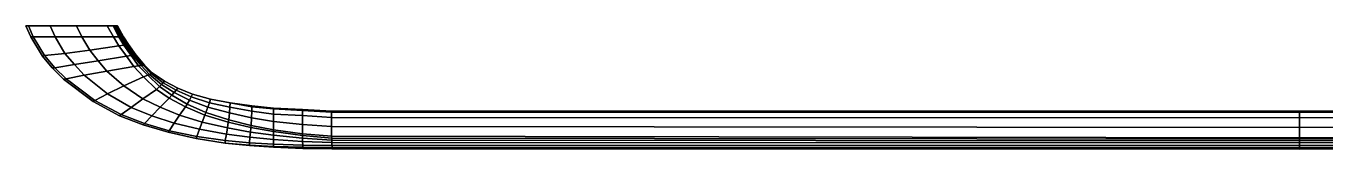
# Model space of a CAD drawing. Extents: x -286 to 286, y -28 to 0.
# Drawn here: x -285.5 to 6, y -27.6 to 0 of the extents above; entities that cross this region are included whole.
import ezdxf

# ---------------------------------------------------------------- set-up
doc = ezdxf.new("R2010")
doc.units = 0
doc.layers.add('METAL', color=5, linetype='CONTINUOUS')

msp = doc.modelspace()

# ---------------------------------------------------------------- meshes
at = {"layer": 'METAL'}
mesh = msp.add_polyface(dxfattribs=at)
corners = [(-284.91, -0.01, -0.67), (-278.48, 0, 0.38), (-278.48, -0.01, -0.67), (-277.24, 0, 0.93), (-273.49, 0, 1.47), (-267.25, 0, 1.98), (-285.5, -0.01, -1.21), (-284.41, -2.46, -1.18), (-283.87, -2.46, -0.67), (-284.91, -0.01, -0.67), (-281.81, -6.79, -1.19), (-281.36, -6.6, -0.61), (-279.64, -9.37, -1.16), (-279.02, -9.37, -0.52), (-278.63, -0.01, -1.21), (-285.5, -0.01, -1.21), (-277.11, -11.97, -1.13), (-276.51, -11.84, -0.43), (-284.41, -2.46, -1.37), (-284.41, -2.46, -1.48), (-281.81, -6.79, -1.48), (-281.81, -6.79, -1.39), (-279.64, -9.37, -1.48), (-279.64, -9.37, -1.38), (-277.11, -11.97, -1.37), (-277.11, -11.97, -1.48), (-270.46, -16.97, -1.48), (-270.46, -16.97, -1.31), (-285.5, -0.01, -1.21), (-285.5, -0.01, -1.39), (-284.41, -2.46, -1.18), (-281.81, -6.79, -1.19), (-279.64, -9.37, -1.16), (-277.11, -11.97, -1.13), (-270.46, -16.97, -0.94), (-278.63, -0.01, -1.39), (-285.5, -0.01, -1.39), (-280.09, -0.01, 0.85), (-278.95, -2.46, 0.84), (-272.95, -2.46, 2.03), (-274.2, -0.01, 2.07), (-280.09, -0.01, 0.85), (-283.87, -2.46, -0.67), (-284.91, -0.01, -0.67), (-276.76, -6.17, 0.89), (-271.2, -5.46, 2.07), (-281.36, -6.6, -0.61), (-276.51, -11.84, -0.43), (-272.41, -11.08, 1.02), (-274.63, -8.69, 0.95), (-279.02, -9.37, -0.52), (-274.2, -0.01, 2.07), (-285.5, -0.01, -1.48), (-278.63, -0.01, -1.48), (-285.5, -0.01, -1.48), (-284.91, -0.01, -2.29), (-278.48, -0.01, -2.29), (-278.48, 0, -3.35), (-273.49, 0, -4.43), (-277.24, 0, -3.9), (-267.25, 0, -4.94), (-285.5, -0.01, -1.75), (-284.91, -0.01, -2.29), (-283.87, -2.46, -2.29), (-284.41, -2.46, -1.78), (-281.36, -6.6, -2.36), (-281.81, -6.79, -1.77), (-279.02, -9.37, -2.44), (-279.64, -9.37, -1.8), (-278.63, -0.01, -1.75), (-285.5, -0.01, -1.75), (-276.51, -11.84, -2.53), (-277.11, -11.97, -1.83), (-284.41, -2.46, -1.59), (-281.81, -6.79, -1.58), (-279.64, -9.37, -1.59), (-277.11, -11.97, -1.6), (-270.46, -16.97, -1.66), (-285.5, -0.01, -1.75), (-284.41, -2.46, -1.78), (-285.5, -0.01, -1.57), (-281.81, -6.79, -1.77), (-279.64, -9.37, -1.8), (-285.5, -0.01, -1.57), (-278.63, -0.01, -1.57), (-277.11, -11.97, -1.83), (-280.09, -0.01, -3.82), (-278.95, -2.46, -3.8), (-280.09, -0.01, -3.82), (-274.2, -0.01, -5.03), (-272.95, -2.46, -5), (-283.87, -2.46, -2.29), (-284.91, -0.01, -2.29), (-276.76, -6.17, -3.85), (-271.2, -5.46, -5.03), (-281.36, -6.6, -2.36), (-276.51, -11.84, -2.53), (-279.02, -9.37, -2.44), (-274.63, -8.69, -3.92), (-272.41, -11.08, -3.98), (-274.2, -0.01, -5.03)]
mesh.append_faces([[corners[k] for k in face] for face in [(0, 1, 2, 2), (1, 3, 4, 5), (6, 7, 8, 9), (7, 10, 11, 8), (10, 12, 13, 11), (14, 15, 0, 2), (12, 16, 17, 13), (18, 19, 20, 21), (21, 20, 22, 23), (24, 25, 26, 27), (28, 29, 18, 30), (30, 18, 21, 31), (31, 21, 23, 32), (33, 24, 27, 34), (14, 35, 36, 15), (32, 23, 24, 33), (3, 1, 0, 37), (38, 39, 40, 41), (42, 38, 41, 43), (44, 45, 39, 38), (46, 44, 38, 42), (47, 48, 49, 50), (4, 3, 37, 51), (50, 49, 44, 46), (18, 29, 52, 19), (36, 35, 53, 54), (24, 23, 22, 25), (55, 56, 57, 57), (58, 59, 57, 60), (61, 62, 63, 64), (64, 63, 65, 66), (66, 65, 67, 68), (69, 56, 55, 70), (68, 67, 71, 72), (73, 74, 20, 19), (74, 75, 22, 20), (76, 77, 26, 25), (78, 79, 73, 80), (79, 81, 74, 73), (81, 82, 75, 74), (69, 70, 83, 84), (82, 85, 76, 75), (59, 86, 55, 57), (87, 88, 89, 90), (91, 92, 88, 87), (93, 87, 90, 94), (95, 91, 87, 93), (96, 97, 98, 99), (58, 100, 86, 59), (97, 95, 93, 98), (73, 19, 52, 80), (83, 54, 53, 84), (76, 25, 22, 75)]])
mesh = msp.add_polyface(dxfattribs=at)
corners = [(-265.95, -0.01, 3.18), (-267.25, -0.01, 2.98), (-265.86, -2.46, 2.92), (-264.68, -2.46, 3.11), (-278.48, 0, 0.38), (-267.25, 0, 0.76), (-267.25, -0.01, -0.67), (-278.48, -0.01, -0.67), (-265.32, 0, 0.83), (-265, -0.01, -0.67), (-267.25, 0, 1.98), (-265.95, -0.01, 3.18), (-264.68, -2.46, 3.11), (-264.32, -2.44, 2.07), (-265.64, 0, 2.11), (-265.64, 0, 2.11), (-267.25, -0.01, 2.98), (-265.95, -0.01, 3.18), (-267.27, -0.01, -1.21), (-278.63, -0.01, -1.21), (-277.11, -11.97, -1.13), (-270.46, -16.97, -0.94), (-270.02, -16.76, -0.21), (-276.51, -11.84, -0.43), (-264.48, -20.19, -0.6), (-264.14, -19.92, 0.17), (-265, -0.01, -1.21), (-265, -0.01, -1.39), (-265, -0.01, -1.48), (-267.27, -0.01, -1.48), (-267.27, -0.01, -1.39), (-278.63, -0.01, -1.39), (-270.46, -16.97, -0.94), (-270.46, -16.97, -1.31), (-264.48, -20.19, -1.19), (-264.48, -20.19, -0.6), (-272.95, -2.46, 2.03), (-274.2, -0.01, 2.07), (-271.2, -5.46, 2.07), (-264.65, -4.45, 2.94), (-267.34, -10.16, 2.15), (-261.31, -9.08, 2.96), (-262.98, -6.77, 2.95), (-269.28, -7.82, 2.11), (-272.41, -11.08, 1.02), (-274.63, -8.69, 0.95), (-267.18, -15.25, 1.21), (-263.54, -13.48, 2.3), (-270.02, -16.76, -0.21), (-276.51, -11.84, -0.43), (-264.14, -19.92, 0.17), (-261.9, -18.29, 1.51), (-273.49, 0, 1.47), (-274.2, -0.01, 2.07), (-276.76, -6.17, 0.89), (-278.63, -0.01, -1.48), (-270.46, -16.97, -1.48), (-264.48, -20.19, -1.48), (-265.95, -0.01, -6.15), (-264.68, -2.46, -6.08), (-265.86, -2.46, -5.88), (-267.25, -0.01, -5.95), (-278.48, 0, -3.35), (-278.48, -0.01, -2.29), (-267.25, -0.01, -2.29), (-267.25, 0, -3.73), (-265, -0.01, -2.29), (-265.32, 0, -3.79), (-267.25, 0, -4.94), (-265.64, 0, -5.08), (-267.25, -0.01, -5.95), (-265.95, -0.01, -6.15), (-267.27, -0.01, -1.75), (-278.63, -0.01, -1.75), (-277.11, -11.97, -1.83), (-276.51, -11.84, -2.53), (-270.02, -16.76, -2.76), (-270.46, -16.97, -2.02), (-264.14, -19.92, -3.14), (-264.48, -20.19, -2.37), (-265, -0.01, -1.75), (-265, -0.01, -1.57), (-267.27, -0.01, -1.57), (-278.63, -0.01, -1.57), (-277.11, -11.97, -1.83), (-270.46, -16.97, -2.02), (-270.46, -16.97, -1.66), (-277.11, -11.97, -1.6), (-264.48, -20.19, -2.37), (-264.48, -20.19, -1.78), (-272.95, -2.46, -5), (-274.2, -0.01, -5.03), (-271.2, -5.46, -5.03), (-264.65, -4.45, -5.9), (-267.34, -10.16, -5.12), (-269.28, -7.82, -5.07), (-262.98, -6.77, -5.92), (-261.31, -9.08, -5.93), (-272.41, -11.08, -3.98), (-274.63, -8.69, -3.92), (-267.18, -15.25, -4.18), (-263.54, -13.48, -5.26), (-270.02, -16.76, -2.76), (-276.51, -11.84, -2.53), (-264.14, -19.92, -3.14), (-261.9, -18.29, -4.47), (-274.2, -0.01, -5.03), (-273.49, 0, -4.43), (-276.76, -6.17, -3.85)]
mesh.append_faces([[corners[k] for k in face] for face in [(0, 1, 2, 3), (4, 5, 6, 7), (5, 8, 9, 6), (5, 4, 10, 10), (11, 12, 13, 14), (10, 15, 8, 5), (16, 17, 15, 10), (18, 19, 7, 6), (20, 21, 22, 23), (21, 24, 25, 22), (26, 18, 6, 9), (27, 28, 29, 30), (18, 30, 31, 19), (32, 33, 34, 35), (26, 27, 30, 18), (36, 2, 1, 37), (38, 39, 2, 36), (40, 41, 42, 43), (43, 42, 39, 38), (44, 40, 43, 45), (46, 47, 40, 44), (48, 46, 44, 49), (50, 51, 46, 48), (10, 52, 53, 16), (45, 43, 38, 54), (31, 30, 29, 55), (34, 33, 56, 57), (58, 59, 60, 61), (62, 63, 64, 65), (65, 64, 66, 67), (65, 68, 62, 62), (68, 65, 67, 69), (70, 68, 69, 71), (72, 64, 63, 73), (74, 75, 76, 77), (77, 76, 78, 79), (80, 66, 64, 72), (81, 82, 29, 28), (72, 73, 83, 82), (84, 85, 86, 87), (85, 88, 89, 86), (80, 72, 82, 81), (90, 91, 61, 60), (92, 90, 60, 93), (94, 95, 96, 97), (95, 92, 93, 96), (98, 99, 95, 94), (100, 98, 94, 101), (102, 103, 98, 100), (104, 102, 100, 105), (68, 70, 106, 107), (99, 108, 92, 95), (83, 55, 29, 82), (89, 57, 56, 86)]])
mesh = msp.add_polyface(dxfattribs=at)
corners = [(-264.68, -2.46, 3.11), (-265.86, -2.46, 2.92), (-264.65, -4.45, 2.94), (-263.51, -4.3, 3.13), (-262.98, -6.77, 2.95), (-261.93, -6.63, 3.13), (-261.31, -9.08, 2.96), (-260.23, -8.98, 3.14), (-265.32, 0, 0.83), (-263.95, -2.44, 0.81), (-263.59, -2.46, -0.53), (-265, -0.01, -0.67), (-262.77, -4.17, 0.97), (-262.52, -4.15, -0.43), (-261.15, -6.49, 0.97), (-260.88, -6.46, -0.43), (-259.24, -8.83, 0.97), (-258.92, -8.78, -0.43), (-265.64, 0, 2.11), (-264.32, -2.44, 2.07), (-263.1, -4.22, 2.16), (-264.68, -2.46, 3.11), (-263.51, -4.3, 3.13), (-261.5, -6.55, 2.16), (-261.93, -6.63, 3.13), (-259.68, -8.9, 2.16), (-260.23, -8.98, 3.14), (-263.59, -2.46, -1.21), (-265, -0.01, -1.21), (-262.52, -4.15, -1.13), (-260.88, -6.46, -1.13), (-258.92, -8.78, -1.13), (-260.88, -6.46, -1.37), (-260.88, -6.46, -1.48), (-262.52, -4.15, -1.48), (-262.52, -4.15, -1.37), (-263.59, -2.46, -1.39), (-265, -0.01, -1.39), (-258.92, -8.78, -1.37), (-263.59, -2.46, -1.48), (-265, -0.01, -1.48), (-258.92, -8.78, -1.48), (-264.68, -2.46, -6.08), (-263.51, -4.3, -6.09), (-264.65, -4.45, -5.9), (-265.86, -2.46, -5.88), (-261.93, -6.63, -6.1), (-262.98, -6.77, -5.92), (-260.23, -8.98, -6.1), (-261.31, -9.08, -5.93), (-265.32, 0, -3.79), (-265, -0.01, -2.29), (-263.59, -2.46, -2.43), (-263.95, -2.44, -3.77), (-262.52, -4.15, -2.53), (-262.77, -4.17, -3.93), (-260.88, -6.46, -2.53), (-261.15, -6.49, -3.93), (-258.92, -8.78, -2.53), (-259.24, -8.83, -3.94), (-265.64, 0, -5.08), (-264.32, -2.44, -5.03), (-265.95, -0.01, -6.15), (-264.68, -2.46, -6.08), (-263.1, -4.22, -5.12), (-263.51, -4.3, -6.09), (-261.5, -6.55, -5.12), (-261.93, -6.63, -6.1), (-259.68, -8.9, -5.13), (-260.23, -8.98, -6.1), (-263.59, -2.46, -1.75), (-265, -0.01, -1.75), (-262.52, -4.15, -1.83), (-260.88, -6.46, -1.83), (-258.92, -8.78, -1.83), (-260.88, -6.46, -1.6), (-262.52, -4.15, -1.6), (-265, -0.01, -1.57), (-263.59, -2.46, -1.57), (-257.16, -10.56, -1.83), (-258.92, -8.78, -1.6), (-257.16, -10.56, -1.6)]
mesh.append_faces([[corners[k] for k in face] for face in [(0, 1, 2, 3), (3, 2, 4, 5), (5, 4, 6, 7), (8, 9, 10, 11), (9, 12, 13, 10), (12, 14, 15, 13), (14, 16, 17, 15), (18, 19, 9, 8), (19, 20, 12, 9), (21, 22, 20, 19), (20, 23, 14, 12), (22, 24, 23, 20), (23, 25, 16, 14), (24, 26, 25, 23), (27, 28, 11, 10), (29, 27, 10, 13), (30, 29, 13, 15), (31, 30, 15, 17), (32, 33, 34, 35), (27, 36, 37, 28), (35, 36, 27, 29), (30, 32, 35, 29), (31, 38, 32, 30), (37, 36, 39, 40), (36, 35, 34, 39), (32, 38, 41, 33), (42, 43, 44, 45), (43, 46, 47, 44), (46, 48, 49, 47), (50, 51, 52, 53), (53, 52, 54, 55), (55, 54, 56, 57), (57, 56, 58, 59), (60, 50, 53, 61), (62, 60, 61, 63), (61, 53, 55, 64), (63, 61, 64, 65), (64, 55, 57, 66), (65, 64, 66, 67), (66, 57, 59, 68), (67, 66, 68, 69), (70, 52, 51, 71), (72, 54, 52, 70), (73, 56, 54, 72), (74, 58, 56, 73), (75, 76, 34, 33), (70, 71, 77, 78), (76, 72, 70, 78), (73, 72, 76, 75), (79, 74, 80, 81), (74, 73, 75, 80), (77, 40, 39, 78), (78, 39, 34, 76), (75, 33, 41, 80)]])
mesh = msp.add_polyface(dxfattribs=at)
corners = [(-260.23, -8.98, 3.14), (-261.31, -9.08, 2.96), (-259.12, -11.45, 3.05), (-258.19, -11.07, 3.2), (-256.22, -14.26, 3.15), (-255.51, -13.57, 3.27), (-259.24, -8.83, 0.97), (-257.43, -10.7, 0.99), (-257.16, -10.56, -0.43), (-258.92, -8.78, -0.43), (-254.7, -12.76, 1.02), (-254.4, -12.43, -0.43), (-259.68, -8.9, 2.16), (-257.77, -10.88, 2.2), (-260.23, -8.98, 3.14), (-258.19, -11.07, 3.2), (-255.07, -13.14, 2.25), (-255.51, -13.57, 3.27), (-264.48, -20.19, -0.6), (-259.19, -22.24, -0.15), (-258.94, -21.91, 0.48), (-264.14, -19.92, 0.17), (-257.16, -10.56, -1.13), (-258.92, -8.78, -1.13), (-254.4, -12.43, -1.13), (-253.57, -23.88, 0.07), (-253.37, -23.52, 0.83), (-264.48, -20.19, -1.19), (-264.48, -20.19, -1.48), (-259.19, -22.24, -1.48), (-259.19, -22.24, -1.04), (-257.16, -10.56, -1.37), (-257.16, -10.56, -1.48), (-258.92, -8.78, -1.48), (-258.92, -8.78, -1.37), (-264.48, -20.19, -0.6), (-259.19, -22.24, -0.15), (-254.4, -12.43, -1.37), (-253.57, -23.88, -0.97), (-253.57, -23.88, 0.07), (-263.54, -13.48, 2.3), (-267.34, -10.16, 2.15), (-259.26, -16.4, 2.5), (-255.38, -18.27, 2.63), (-253.37, -16.23, 3.16), (-261.9, -18.29, 1.51), (-267.18, -15.25, 1.21), (-257.23, -20.16, 1.74), (-258.94, -21.91, 0.48), (-264.14, -19.92, 0.17), (-253.37, -23.52, 0.83), (-252.27, -21.83, 2), (-254.4, -12.43, -1.48), (-253.57, -23.88, -1.48), (-260.23, -8.98, -6.1), (-258.19, -11.07, -6.16), (-259.12, -11.45, -6.01), (-261.31, -9.08, -5.93), (-255.51, -13.57, -6.24), (-256.22, -14.26, -6.11), (-259.24, -8.83, -3.94), (-258.92, -8.78, -2.53), (-257.16, -10.56, -2.53), (-257.43, -10.7, -3.96), (-254.4, -12.43, -2.53), (-254.7, -12.76, -3.98), (-259.68, -8.9, -5.13), (-257.77, -10.88, -5.17), (-260.23, -8.98, -6.1), (-258.19, -11.07, -6.16), (-255.07, -13.14, -5.22), (-255.51, -13.57, -6.24), (-264.48, -20.19, -2.37), (-264.14, -19.92, -3.14), (-258.94, -21.91, -3.45), (-259.19, -22.24, -2.82), (-257.16, -10.56, -1.83), (-258.92, -8.78, -1.83), (-254.4, -12.43, -1.83), (-253.37, -23.52, -3.79), (-253.57, -23.88, -3.03), (-264.48, -20.19, -1.78), (-259.19, -22.24, -1.93), (-257.16, -10.56, -1.6), (-258.92, -8.78, -1.6), (-264.48, -20.19, -2.37), (-259.19, -22.24, -2.82), (-254.4, -12.43, -1.6), (-253.57, -23.88, -3.03), (-253.57, -23.88, -2), (-263.54, -13.48, -5.26), (-267.34, -10.16, -5.12), (-259.26, -16.4, -5.47), (-255.38, -18.27, -5.59), (-253.37, -16.23, -6.12), (-261.9, -18.29, -4.47), (-267.18, -15.25, -4.18), (-257.23, -20.16, -4.7), (-258.94, -21.91, -3.45), (-264.14, -19.92, -3.14), (-253.37, -23.52, -3.79), (-252.27, -21.83, -4.96)]
mesh.append_faces([[corners[k] for k in face] for face in [(0, 1, 2, 3), (3, 2, 4, 5), (6, 7, 8, 9), (7, 10, 11, 8), (12, 13, 7, 6), (14, 15, 13, 12), (13, 16, 10, 7), (15, 17, 16, 13), (18, 19, 20, 21), (22, 23, 9, 8), (24, 22, 8, 11), (19, 25, 26, 20), (27, 28, 29, 30), (31, 32, 33, 34), (35, 27, 30, 36), (22, 31, 34, 23), (24, 37, 31, 22), (36, 30, 38, 39), (40, 2, 1, 41), (42, 4, 2, 40), (43, 44, 4, 42), (45, 42, 40, 46), (47, 43, 42, 45), (48, 47, 45, 49), (50, 51, 47, 48), (31, 37, 52, 32), (38, 30, 29, 53), (54, 55, 56, 57), (55, 58, 59, 56), (60, 61, 62, 63), (63, 62, 64, 65), (66, 60, 63, 67), (68, 66, 67, 69), (67, 63, 65, 70), (69, 67, 70, 71), (72, 73, 74, 75), (76, 62, 61, 77), (78, 64, 62, 76), (75, 74, 79, 80), (81, 82, 29, 28), (83, 84, 33, 32), (85, 86, 82, 81), (78, 76, 83, 87), (86, 88, 89, 82), (90, 91, 57, 56), (92, 90, 56, 59), (93, 92, 59, 94), (95, 96, 90, 92), (97, 95, 92, 93), (98, 99, 95, 97), (100, 98, 97, 101), (83, 32, 52, 87), (89, 53, 29, 82)]])
mesh = msp.add_polyface(dxfattribs=at)
corners = [(-255.51, -13.57, 3.27), (-256.22, -14.26, 3.15), (-253.37, -16.23, 3.16), (-252.76, -15.57, 3.25), (-249.31, -17.58, 3.25), (-249.71, -18.2, 3.21), (-245.34, -20.07, 3.29), (-245.11, -19.44, 3.29), (-254.7, -12.76, 1.02), (-251.78, -14.39, 1.01), (-251.41, -13.97, -0.43), (-254.4, -12.43, -0.43), (-248.41, -15.93, 1.01), (-244.33, -17.24, 1.1), (-244.07, -16.45, -0.44), (-248.15, -15.3, -0.43), (-255.07, -13.14, 2.25), (-252.24, -14.92, 2.24), (-255.51, -13.57, 3.27), (-252.76, -15.57, 3.25), (-248.8, -16.69, 2.24), (-244.68, -18.24, 2.35), (-249.31, -17.58, 3.25), (-245.11, -19.44, 3.29), (-253.57, -23.88, 0.07), (-247.29, -25.3, 0.51), (-247.13, -24.86, 1.31), (-253.37, -23.52, 0.83), (-248.15, -15.3, -1.13), (-251.41, -13.97, -1.04), (-248.15, -15.3, -0.43), (-254.4, -12.43, -1.13), (-244.07, -16.45, -1.16), (-244.07, -16.45, -0.44), (-253.57, -23.88, -0.97), (-253.57, -23.88, -1.48), (-247.29, -25.3, -1.48), (-247.29, -25.3, -0.82), (-248.15, -15.3, -1.37), (-248.15, -15.3, -1.48), (-251.41, -13.97, -1.48), (-251.41, -13.97, -1.33), (-253.57, -23.88, 0.07), (-247.29, -25.3, 0.51), (-254.4, -12.43, -1.37), (-245.94, -21.61, 2.95), (-251.05, -20.06, 2.79), (-255.38, -18.27, 2.63), (-246.53, -23.2, 2.29), (-252.27, -21.83, 2), (-247.13, -24.86, 1.31), (-253.37, -23.52, 0.83), (-257.23, -20.16, 1.74), (-254.4, -12.43, -1.48), (-255.51, -13.57, -6.24), (-252.76, -15.57, -6.21), (-253.37, -16.23, -6.12), (-256.22, -14.26, -6.11), (-249.31, -17.58, -6.21), (-245.11, -19.44, -6.26), (-245.34, -20.07, -6.26), (-249.71, -18.2, -6.17), (-254.7, -12.76, -3.98), (-254.4, -12.43, -2.53), (-251.41, -13.97, -2.53), (-251.78, -14.39, -3.97), (-248.41, -15.93, -3.97), (-248.15, -15.3, -2.53), (-244.07, -16.45, -2.52), (-244.33, -17.24, -4.07), (-255.07, -13.14, -5.22), (-252.24, -14.92, -5.2), (-255.51, -13.57, -6.24), (-252.76, -15.57, -6.21), (-248.8, -16.69, -5.2), (-244.68, -18.24, -5.31), (-249.31, -17.58, -6.21), (-245.11, -19.44, -6.26), (-253.57, -23.88, -3.03), (-253.37, -23.52, -3.79), (-247.13, -24.86, -4.28), (-247.29, -25.3, -3.47), (-248.15, -15.3, -1.83), (-248.15, -15.3, -2.53), (-251.41, -13.97, -1.93), (-254.4, -12.43, -1.83), (-253.57, -23.88, -2), (-247.29, -25.3, -2.14), (-248.15, -15.3, -1.6), (-251.41, -13.97, -1.63), (-253.57, -23.88, -3.03), (-247.29, -25.3, -3.47), (-254.4, -12.43, -1.6), (-245.94, -21.61, -5.92), (-251.05, -20.06, -5.75), (-255.38, -18.27, -5.59), (-246.53, -23.2, -5.26), (-252.27, -21.83, -4.96), (-247.13, -24.86, -4.28), (-253.37, -23.52, -3.79), (-257.23, -20.16, -4.7)]
mesh.append_faces([[corners[k] for k in face] for face in [(0, 1, 2, 3), (4, 5, 6, 7), (3, 2, 5, 4), (8, 9, 10, 11), (12, 13, 14, 15), (9, 12, 15, 10), (16, 17, 9, 8), (18, 19, 17, 16), (20, 21, 13, 12), (22, 23, 21, 20), (17, 20, 12, 9), (19, 22, 20, 17), (24, 25, 26, 27), (28, 29, 10, 30), (29, 31, 11, 10), (32, 28, 30, 33), (34, 35, 36, 37), (38, 39, 40, 41), (42, 34, 37, 43), (28, 38, 41, 29), (29, 41, 44, 31), (45, 6, 5, 46), (46, 5, 2, 47), (48, 45, 46, 49), (50, 48, 49, 51), (49, 46, 47, 52), (44, 41, 40, 53), (54, 55, 56, 57), (58, 59, 60, 61), (55, 58, 61, 56), (62, 63, 64, 65), (66, 67, 68, 69), (65, 64, 67, 66), (70, 62, 65, 71), (72, 70, 71, 73), (74, 66, 69, 75), (76, 74, 75, 77), (71, 65, 66, 74), (73, 71, 74, 76), (78, 79, 80, 81), (82, 83, 64, 84), (84, 64, 63, 85), (86, 87, 36, 35), (88, 89, 40, 39), (90, 91, 87, 86), (82, 84, 89, 88), (84, 85, 92, 89), (93, 94, 61, 60), (94, 95, 56, 61), (96, 97, 94, 93), (98, 99, 97, 96), (97, 100, 95, 94), (92, 53, 40, 89)]])
mesh = msp.add_polyface(dxfattribs=at)
corners = [(-235.03, -22.78, 3.47), (-234.96, -22.35, 3.45), (-239.97, -21.08, 3.35), (-240.1, -21.61, 3.41), (-245.11, -19.44, 3.29), (-245.34, -20.07, 3.29), (-239.75, -18.27, 1.17), (-234.85, -19.17, 1.2), (-234.8, -18.17, -0.37), (-239.65, -17.24, -0.43), (-244.33, -17.24, 1.1), (-244.07, -16.45, -0.44), (-239.86, -19.55, 2.72), (-234.91, -20.63, 2.96), (-234.91, -20.63, 2.96), (-239.86, -19.55, 2.72), (-244.68, -18.24, 2.35), (-245.11, -19.44, 3.29), (-240.78, -26.35, 0.93), (-235.37, -26.76, 1.29), (-235.37, -26.28, 2.09), (-240.78, -25.73, 1.8), (-239.65, -17.24, -1.13), (-244.07, -16.45, -1.16), (-244.07, -16.45, -0.44), (-239.65, -17.24, -0.43), (-234.8, -17.96, -0.86), (-247.29, -25.3, 0.51), (-247.13, -24.86, 1.31), (-239.65, -17.24, -1.37), (-239.65, -17.24, -1.48), (-244.07, -16.45, -1.48), (-244.07, -16.45, -1.42), (-234.8, -17.96, -1.25), (-234.8, -17.96, -1.48), (-240.78, -26.35, 0.93), (-240.78, -26.35, -0.68), (-235.37, -26.86, -0.56), (-235.37, -26.76, 1.29), (-248.15, -15.3, -1.37), (-248.15, -15.3, -1.13), (-247.29, -25.3, 0.51), (-247.29, -25.3, -0.82), (-235.14, -23.83, 3.2), (-240.32, -22.91, 3.12), (-245.94, -21.61, 2.95), (-235.25, -25, 2.73), (-240.54, -24.28, 2.58), (-235.37, -26.28, 2.09), (-240.78, -25.73, 1.8), (-246.53, -23.2, 2.29), (-247.13, -24.86, 1.31), (-240.78, -26.35, -1.48), (-235.37, -26.86, -1.48), (-248.15, -15.3, -1.48), (-247.29, -25.3, -1.48), (-235.03, -22.78, -6.44), (-240.1, -21.61, -6.37), (-239.97, -21.08, -6.32), (-234.96, -22.35, -6.42), (-245.11, -19.44, -6.26), (-245.34, -20.07, -6.26), (-239.75, -18.27, -4.13), (-239.65, -17.24, -2.53), (-234.8, -18.17, -2.59), (-234.85, -19.17, -4.17), (-244.33, -17.24, -4.07), (-244.07, -16.45, -2.52), (-239.86, -19.55, -5.69), (-234.91, -20.63, -5.92), (-239.86, -19.55, -5.69), (-234.91, -20.63, -5.92), (-244.68, -18.24, -5.31), (-245.11, -19.44, -6.26), (-240.78, -26.35, -3.89), (-240.78, -25.73, -4.76), (-235.37, -26.28, -5.05), (-235.37, -26.76, -4.25), (-239.65, -17.24, -1.83), (-239.65, -17.24, -2.53), (-244.07, -16.45, -2.52), (-244.07, -16.45, -1.8), (-248.15, -15.3, -2.53), (-248.15, -15.3, -1.83), (-247.29, -25.3, -3.47), (-247.13, -24.86, -4.28), (-239.65, -17.24, -1.6), (-244.07, -16.45, -1.54), (-240.78, -26.35, -3.89), (-235.37, -26.76, -4.25), (-235.37, -26.86, -2.4), (-240.78, -26.35, -2.28), (-248.15, -15.3, -1.6), (-247.29, -25.3, -3.47), (-247.29, -25.3, -2.14), (-235.14, -23.83, -6.16), (-240.32, -22.91, -6.08), (-245.94, -21.61, -5.92), (-235.25, -25, -5.7), (-240.54, -24.28, -5.54), (-235.37, -26.28, -5.05), (-240.78, -25.73, -4.76), (-246.53, -23.2, -5.26), (-247.13, -24.86, -4.28)]
mesh.append_faces([[corners[k] for k in face] for face in [(0, 1, 2, 3), (4, 5, 3, 2), (6, 7, 8, 9), (10, 6, 9, 11), (12, 13, 7, 6), (2, 1, 14, 15), (16, 12, 6, 10), (17, 2, 15, 16), (18, 19, 20, 21), (22, 23, 24, 25), (26, 22, 25, 8), (27, 18, 21, 28), (29, 30, 31, 32), (33, 34, 30, 29), (35, 36, 37, 38), (22, 29, 32, 23), (23, 32, 39, 40), (33, 29, 22, 26), (41, 42, 36, 35), (43, 0, 3, 44), (44, 3, 5, 45), (46, 43, 44, 47), (48, 46, 47, 49), (47, 44, 45, 50), (49, 47, 50, 51), (37, 36, 52, 53), (39, 32, 31, 54), (36, 42, 55, 52), (56, 57, 58, 59), (60, 58, 57, 61), (62, 63, 64, 65), (66, 67, 63, 62), (68, 62, 65, 69), (58, 70, 71, 59), (72, 66, 62, 68), (73, 72, 70, 58), (74, 75, 76, 77), (78, 79, 80, 81), (81, 80, 82, 83), (84, 85, 75, 74), (86, 87, 31, 30), (88, 89, 90, 91), (78, 81, 87, 86), (81, 83, 92, 87), (93, 88, 91, 94), (95, 96, 57, 56), (96, 97, 61, 57), (98, 99, 96, 95), (100, 101, 99, 98), (99, 102, 97, 96), (101, 103, 102, 99), (90, 53, 52, 91), (92, 54, 31, 87), (91, 52, 55, 94)]])
mesh = msp.add_polyface(dxfattribs=at)
corners = [(-229.97, -23.74, 3.54), (-223.44, -24.64, 3.52), (-223.45, -24.23, 3.47), (-229.98, -23.35, 3.43), (-235.03, -22.78, 3.47), (-234.96, -22.35, 3.45), (-229.98, -19.82, 1.19), (-223.45, -20.15, 1.48), (-223.45, -18.99, -0.4), (-229.98, -18.64, -0.37), (-234.85, -19.17, 1.2), (-234.8, -18.17, -0.37), (-229.98, -21.46, 3.01), (-223.45, -22.13, 3.03), (-223.45, -22.13, 3.03), (-229.98, -21.46, 3.01), (-234.91, -20.63, 2.96), (-234.91, -20.63, 2.96), (-229.94, -27.04, 1.45), (-223.41, -27.21, 1.68), (-223.41, -26.74, 2.53), (-229.94, -26.56, 2.33), (-229.98, -18.43, -0.86), (-234.8, -17.96, -0.86), (-223.45, -18.78, -0.87), (-235.37, -26.76, 1.29), (-235.37, -26.28, 2.09), (-229.94, -27.23, -0.5), (-229.94, -27.23, -1.48), (-223.41, -27.5, -1.48), (-223.41, -27.5, -0.4), (-223.45, -18.78, -1.25), (-223.45, -18.78, -1.48), (-229.98, -18.43, -1.48), (-229.98, -18.43, -1.25), (-235.37, -26.86, -0.56), (-235.37, -26.86, -1.48), (-229.94, -27.04, 1.45), (-223.41, -27.21, 1.68), (-229.98, -18.43, -0.86), (-234.8, -17.96, -1.25), (-223.45, -18.78, -0.87), (-235.37, -26.76, 1.29), (-229.96, -24.53, 3.27), (-229.97, -23.74, 3.54), (-235.14, -23.83, 3.2), (-223.43, -25.23, 3.3), (-223.44, -24.64, 3.52), (-229.95, -25.47, 2.87), (-235.25, -25, 2.73), (-229.94, -26.56, 2.33), (-235.37, -26.28, 2.09), (-223.42, -25.94, 2.98), (-223.41, -26.74, 2.53), (-234.8, -17.96, -1.48), (-229.97, -23.74, -6.5), (-229.98, -23.35, -6.39), (-223.45, -24.23, -6.43), (-223.44, -24.64, -6.48), (-235.03, -22.78, -6.44), (-234.96, -22.35, -6.42), (-229.98, -19.82, -4.16), (-229.98, -18.64, -2.59), (-223.45, -18.99, -2.56), (-223.45, -20.15, -4.45), (-234.85, -19.17, -4.17), (-234.8, -18.17, -2.59), (-229.98, -21.46, -5.97), (-223.45, -22.13, -5.99), (-229.98, -21.46, -5.97), (-223.45, -22.13, -5.99), (-234.91, -20.63, -5.92), (-234.91, -20.63, -5.92), (-229.94, -27.04, -4.42), (-229.94, -26.56, -5.3), (-223.41, -26.74, -5.49), (-223.41, -27.21, -4.64), (-229.98, -18.43, -2.1), (-234.8, -17.96, -2.1), (-239.65, -17.24, -2.53), (-239.65, -17.24, -1.83), (-223.45, -18.78, -2.09), (-235.37, -26.76, -4.25), (-235.37, -26.28, -5.05), (-234.8, -17.96, -1.72), (-239.65, -17.24, -1.6), (-239.65, -17.24, -1.48), (-223.45, -18.78, -1.71), (-229.98, -18.43, -1.72), (-235.37, -26.86, -2.4), (-229.94, -27.23, -2.46), (-229.98, -18.43, -2.1), (-223.45, -18.78, -2.09), (-235.37, -26.76, -4.25), (-229.94, -27.04, -4.42), (-229.96, -24.53, -6.23), (-235.14, -23.83, -6.16), (-229.97, -23.74, -6.5), (-223.43, -25.23, -6.27), (-223.44, -24.64, -6.48), (-229.95, -25.47, -5.83), (-235.25, -25, -5.7), (-229.94, -26.56, -5.3), (-235.37, -26.28, -5.05), (-223.42, -25.94, -5.94), (-223.41, -26.74, -5.49)]
mesh.append_faces([[corners[k] for k in face] for face in [(0, 1, 2, 3), (4, 0, 3, 5), (6, 7, 8, 9), (10, 6, 9, 11), (12, 13, 7, 6), (3, 2, 14, 15), (16, 12, 6, 10), (5, 3, 15, 17), (18, 19, 20, 21), (22, 23, 11, 9), (24, 22, 9, 8), (25, 18, 21, 26), (27, 28, 29, 30), (31, 32, 33, 34), (35, 36, 28, 27), (37, 27, 30, 38), (39, 34, 40, 23), (41, 31, 34, 39), (42, 35, 27, 37), (43, 44, 4, 45), (46, 47, 44, 43), (48, 43, 45, 49), (50, 48, 49, 51), (52, 46, 43, 48), (53, 52, 48, 50), (40, 34, 33, 54), (55, 56, 57, 58), (59, 60, 56, 55), (61, 62, 63, 64), (65, 66, 62, 61), (67, 61, 64, 68), (56, 69, 70, 57), (71, 65, 61, 67), (60, 72, 69, 56), (73, 74, 75, 76), (77, 62, 66, 78), (78, 66, 79, 80), (81, 63, 62, 77), (82, 83, 74, 73), (84, 85, 86, 54), (87, 88, 33, 32), (89, 90, 28, 36), (91, 78, 84, 88), (84, 78, 80, 85), (92, 91, 88, 87), (93, 94, 90, 89), (95, 96, 59, 97), (98, 95, 97, 99), (100, 101, 96, 95), (102, 103, 101, 100), (104, 100, 95, 98), (105, 102, 100, 104), (84, 54, 33, 88)]])
mesh = msp.add_polyface(dxfattribs=at)
corners = [(-216.92, -24.78, 3.51), (-216.91, -25.22, 3.5), (0.26, -25.42, 3.51), (0.26, -25.11, 3.49), (-223.45, -24.23, 3.47), (-223.44, -24.64, 3.52), (-216.92, -20.56, 1.51), (0.26, -20.67, 1.51), (0.26, -19.37, -0.41), (-216.92, -19.33, -0.4), (-223.45, -20.15, 1.48), (-223.45, -18.99, -0.4), (-216.92, -22.62, 3.07), (0.26, -22.83, 3.05), (0.26, -20.67, 1.51), (-216.92, -20.56, 1.51), (0.26, -22.83, 3.05), (-216.92, -22.62, 3.07), (-223.45, -22.13, 3.03), (-223.45, -22.13, 3.03), (-216.71, -27.31, 1.85), (0.26, -27.32, 1.94), (0.26, -26.76, 2.87), (-216.88, -26.82, 2.71), (0.26, -19.13, -0.83), (-216.92, -19.13, -0.87), (-223.41, -27.21, 1.68), (-223.41, -26.74, 2.53), (-223.45, -18.78, -0.87), (-216.88, -27.61, -0.36), (-216.88, -27.61, -1.48), (0.26, -27.65, -1.48), (0.26, -27.65, -0.34), (0.26, -19.13, -1.24), (0.26, -19.13, -1.48), (-216.92, -19.13, -1.48), (-216.92, -19.13, -1.25), (-223.41, -27.5, -0.4), (-223.41, -27.5, -1.48), (-216.71, -27.31, 1.85), (0.26, -27.32, 1.94), (0.26, -19.13, -0.83), (-216.92, -19.13, -0.87), (-223.41, -27.21, 1.68), (-223.45, -18.78, -1.25), (-223.45, -18.78, -0.87), (-216.9, -25.63, 3.34), (-216.91, -25.22, 3.5), (-223.44, -24.64, 3.52), (-223.43, -25.23, 3.3), (0.26, -25.78, 3.4), (0.26, -25.42, 3.51), (-216.89, -26.17, 3.08), (-223.42, -25.94, 2.98), (-216.88, -26.82, 2.71), (-223.41, -26.74, 2.53), (0.26, -26.23, 3.19), (0.26, -26.76, 2.87), (-223.45, -18.78, -1.48), (-216.92, -24.78, -6.47), (0.26, -25.11, -6.45), (0.26, -25.42, -6.48), (-216.91, -25.22, -6.46), (-223.44, -24.64, -6.48), (-223.45, -24.23, -6.43), (-216.92, -20.56, -4.48), (-216.92, -19.33, -2.56), (0.26, -19.37, -2.55), (0.26, -20.67, -4.47), (-223.45, -20.15, -4.45), (-223.45, -18.99, -2.56), (-216.92, -22.62, -6.03), (-216.92, -20.56, -4.48), (0.26, -20.67, -4.47), (0.26, -22.83, -6.02), (-216.92, -22.62, -6.03), (0.26, -22.83, -6.02), (-223.45, -22.13, -5.99), (-223.45, -22.13, -5.99), (-216.71, -27.31, -4.82), (-216.88, -26.82, -5.67), (0.26, -26.76, -5.84), (0.26, -27.32, -4.91), (0.26, -19.13, -2.13), (-216.92, -19.13, -2.09), (-223.41, -27.21, -4.64), (-223.41, -26.74, -5.49), (-223.45, -18.78, -2.09), (-229.94, -27.23, -2.46), (-223.41, -27.5, -2.56), (-229.94, -27.23, -1.48), (-216.88, -27.61, -2.61), (0.26, -27.65, -2.62), (0.26, -19.13, -1.73), (-216.92, -19.13, -1.71), (-229.94, -27.04, -4.42), (-223.41, -27.21, -4.64), (-216.71, -27.31, -4.82), (0.26, -27.32, -4.91), (0.26, -19.13, -2.13), (-216.92, -19.13, -2.09), (-223.45, -18.78, -2.09), (-223.45, -18.78, -1.71), (-216.9, -25.63, -6.31), (-223.43, -25.23, -6.27), (-223.44, -24.64, -6.48), (-216.91, -25.22, -6.46), (0.26, -25.78, -6.37), (0.26, -25.42, -6.48), (-216.89, -26.17, -6.04), (-223.42, -25.94, -5.94), (-216.88, -26.82, -5.67), (-223.41, -26.74, -5.49), (0.26, -26.23, -6.16), (0.26, -26.76, -5.84)]
mesh.append_faces([[corners[k] for k in face] for face in [(0, 1, 2, 3), (0, 4, 5, 1), (6, 7, 8, 9), (10, 6, 9, 11), (12, 13, 14, 15), (0, 3, 16, 17), (18, 12, 15, 10), (4, 0, 17, 19), (20, 21, 22, 23), (24, 25, 9, 8), (26, 20, 23, 27), (25, 28, 11, 9), (29, 30, 31, 32), (33, 34, 35, 36), (37, 38, 30, 29), (39, 29, 32, 40), (41, 33, 36, 42), (43, 37, 29, 39), (42, 36, 44, 45), (46, 47, 48, 49), (50, 51, 47, 46), (52, 46, 49, 53), (54, 52, 53, 55), (56, 50, 46, 52), (57, 56, 52, 54), (44, 36, 35, 58), (59, 60, 61, 62), (59, 62, 63, 64), (65, 66, 67, 68), (69, 70, 66, 65), (71, 72, 73, 74), (59, 75, 76, 60), (77, 69, 72, 71), (64, 78, 75, 59), (79, 80, 81, 82), (83, 67, 66, 84), (85, 86, 80, 79), (84, 66, 70, 87), (88, 89, 38, 90), (91, 92, 31, 30), (93, 94, 35, 34), (89, 91, 30, 38), (95, 96, 89, 88), (97, 98, 92, 91), (99, 100, 94, 93), (96, 97, 91, 89), (100, 101, 102, 94), (103, 104, 105, 106), (107, 103, 106, 108), (109, 110, 104, 103), (111, 112, 110, 109), (113, 109, 103, 107), (114, 111, 109, 113), (102, 58, 35, 94)]])
mesh = msp.add_polyface(dxfattribs=at)
corners = [(218.44, -24.78, 3.51), (0.26, -25.11, 3.49), (0.26, -25.42, 3.51), (218.43, -25.22, 3.5), (223.96, -24.64, 3.52), (223.97, -24.23, 3.47), (218.44, -20.56, 1.51), (218.44, -19.33, -0.4), (0.26, -19.37, -0.41), (0.26, -20.67, 1.51), (223.97, -20.15, 1.48), (223.97, -18.99, -0.4), (218.44, -22.62, 3.07), (218.44, -20.56, 1.51), (0.26, -20.67, 1.51), (0.26, -22.83, 3.05), (218.44, -22.62, 3.07), (0.26, -22.83, 3.05), (223.97, -22.13, 3.03), (223.97, -22.13, 3.03), (218.23, -27.31, 1.85), (218.4, -26.82, 2.71), (0.26, -26.76, 2.87), (0.26, -27.32, 1.94), (0.26, -19.13, -0.83), (218.44, -19.13, -0.87), (223.93, -27.21, 1.68), (223.93, -26.74, 2.53), (223.97, -18.78, -0.87), (223.93, -27.5, -1.48), (230.46, -27.23, -1.48), (230.46, -27.23, -0.5), (223.93, -27.5, -0.4), (0.26, -27.65, -1.48), (218.4, -27.61, -1.48), (218.4, -27.61, -0.36), (0.26, -27.65, -0.34), (218.44, -19.13, -1.48), (0.26, -19.13, -1.48), (0.26, -19.13, -1.24), (218.44, -19.13, -1.25), (218.23, -27.31, 1.85), (0.26, -27.32, 1.94), (0.26, -19.13, -0.83), (218.44, -19.13, -0.87), (223.93, -27.21, 1.68), (223.97, -18.78, -0.87), (223.97, -18.78, -1.25), (223.95, -25.23, 3.3), (223.96, -24.64, 3.52), (218.43, -25.22, 3.5), (218.42, -25.63, 3.34), (0.26, -25.42, 3.51), (0.26, -25.78, 3.4), (223.94, -25.94, 2.98), (218.41, -26.17, 3.08), (223.93, -26.74, 2.53), (218.4, -26.82, 2.71), (0.26, -26.23, 3.19), (0.26, -26.76, 2.87), (223.97, -18.78, -1.48), (218.44, -24.78, -6.47), (218.43, -25.22, -6.46), (0.26, -25.42, -6.48), (0.26, -25.11, -6.45), (223.97, -24.23, -6.43), (223.96, -24.64, -6.48), (218.44, -20.56, -4.48), (0.26, -20.67, -4.47), (0.26, -19.37, -2.55), (218.44, -19.33, -2.56), (223.97, -20.15, -4.45), (223.97, -18.99, -2.56), (218.44, -22.62, -6.03), (0.26, -22.83, -6.02), (0.26, -20.67, -4.47), (218.44, -20.56, -4.48), (0.26, -22.83, -6.02), (218.44, -22.62, -6.03), (223.97, -22.13, -5.99), (223.97, -22.13, -5.99), (218.23, -27.31, -4.82), (0.26, -27.32, -4.91), (0.26, -26.76, -5.84), (218.4, -26.82, -5.67), (0.26, -19.13, -2.13), (218.44, -19.13, -2.09), (223.93, -27.21, -4.64), (223.93, -26.74, -5.49), (223.97, -18.78, -2.09), (0.26, -27.65, -2.62), (218.4, -27.61, -2.61), (218.44, -19.13, -1.71), (0.26, -19.13, -1.73), (223.93, -27.5, -2.56), (218.23, -27.31, -4.82), (0.26, -27.32, -4.91), (0.26, -19.13, -2.13), (218.44, -19.13, -2.09), (223.93, -27.21, -4.64), (223.97, -18.78, -1.71), (223.97, -18.78, -2.09), (223.95, -25.23, -6.27), (218.42, -25.63, -6.31), (218.43, -25.22, -6.46), (223.96, -24.64, -6.48), (0.26, -25.78, -6.37), (0.26, -25.42, -6.48), (223.94, -25.94, -5.94), (218.41, -26.17, -6.04), (223.93, -26.74, -5.49), (218.4, -26.82, -5.67), (0.26, -26.23, -6.16), (0.26, -26.76, -5.84)]
mesh.append_faces([[corners[k] for k in face] for face in [(0, 1, 2, 3), (0, 3, 4, 5), (6, 7, 8, 9), (10, 11, 7, 6), (12, 13, 14, 15), (0, 16, 17, 1), (18, 10, 13, 12), (5, 19, 16, 0), (20, 21, 22, 23), (24, 8, 7, 25), (26, 27, 21, 20), (25, 7, 11, 28), (29, 30, 31, 32), (33, 34, 35, 36), (37, 38, 39, 40), (34, 29, 32, 35), (41, 42, 36, 35), (43, 44, 40, 39), (45, 41, 35, 32), (44, 46, 47, 40), (48, 49, 50, 51), (51, 50, 52, 53), (54, 48, 51, 55), (56, 54, 55, 57), (55, 51, 53, 58), (57, 55, 58, 59), (40, 47, 60, 37), (61, 62, 63, 64), (61, 65, 66, 62), (67, 68, 69, 70), (71, 67, 70, 72), (73, 74, 75, 76), (61, 64, 77, 78), (79, 73, 76, 71), (65, 61, 78, 80), (81, 82, 83, 84), (85, 86, 70, 69), (87, 81, 84, 88), (86, 89, 72, 70), (33, 90, 91, 34), (37, 92, 93, 38), (34, 91, 94, 29), (95, 91, 90, 96), (97, 93, 92, 98), (99, 94, 91, 95), (98, 92, 100, 101), (102, 103, 104, 105), (103, 106, 107, 104), (108, 109, 103, 102), (110, 111, 109, 108), (109, 112, 106, 103), (111, 113, 112, 109), (92, 37, 60, 100)]])

doc.saveas('drawing.dxf')
